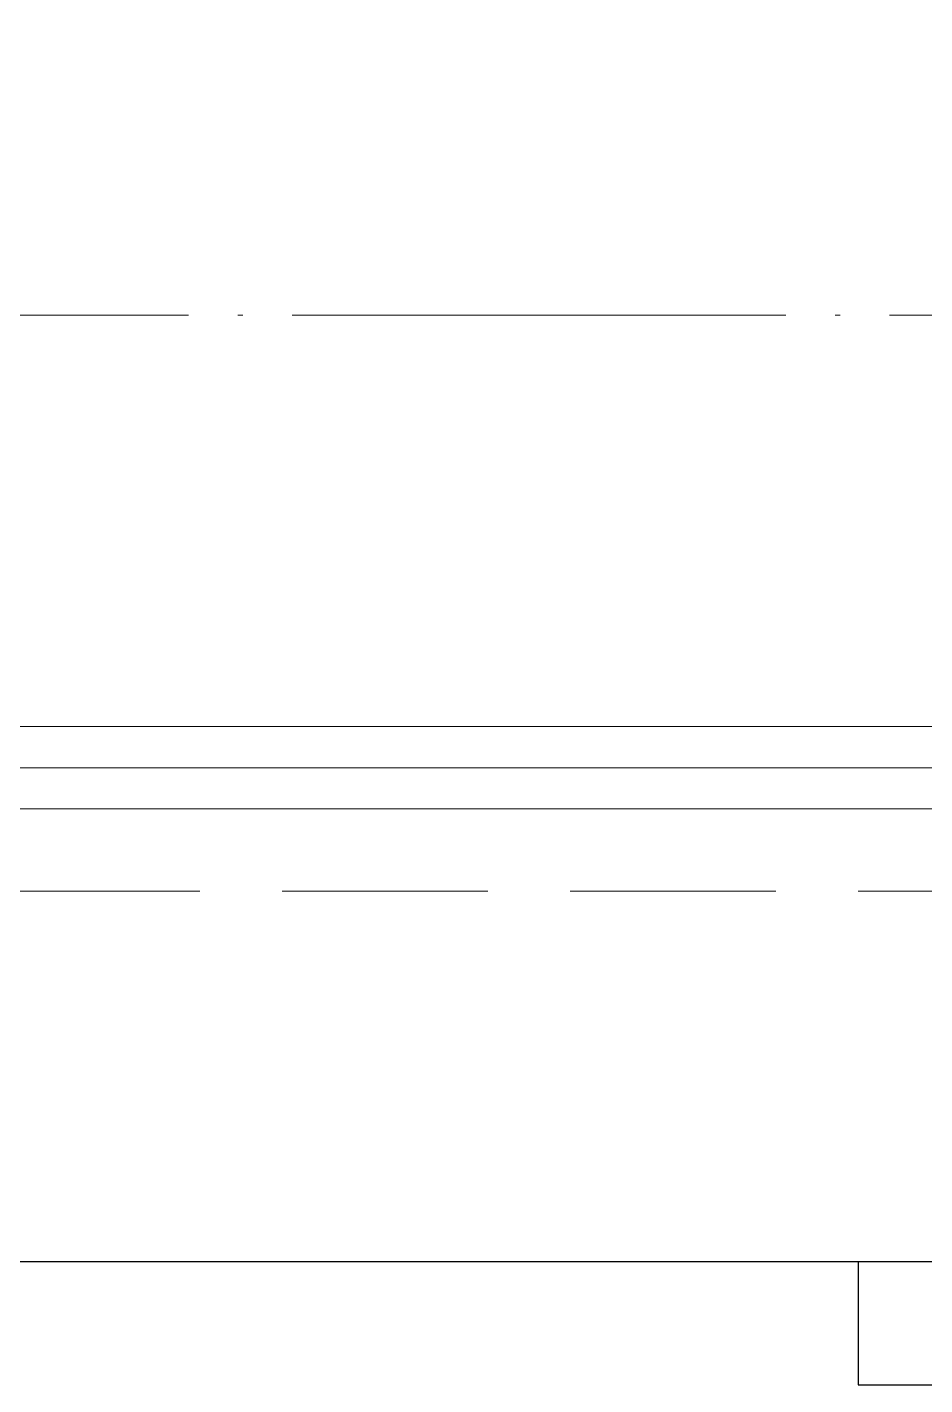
# Model space of a CAD drawing. Extents: x -518115 to 1124316, y -209821 to 1628073.
# Drawn here: x 833257 to 834348, y 517540 to 519190 of the extents above; entities that cross this region are included whole.
import ezdxf

# ---------------------------------------------------------------- set-up
doc = ezdxf.new("R2010")
doc.units = 0
doc.header["$LTSCALE"] = 1000
doc.header["$MEASUREMENT"] = 0
doc.linetypes.add('DASH', pattern=[0.35, 0.25, -0.1])
doc.linetypes.add('DOTE', pattern=[2.42, 2, -0.2, 0.02, -0.2])
for name, color, linetype, lineweight in [('DOTE', 19, 'DOTE', 9), ('平面-栏杆', 135, 'Continuous', 15), ('平面-看线', 45, 'Continuous', 15)]:
    doc.layers.add(name, color=color, linetype=linetype, lineweight=lineweight)
doc.layers.add('看线', color=251, linetype='Continuous')

# ---------------------------------------------------------------- blocks, each defined once
blk = doc.blocks.new('GDGDGDSDA')
at = {"layer": 'DOTE', "linetype": 'DOTE', "ltscale": 0.3}
for p, q in [((471334.8, 362158.3), (417334.8, 362158.3)), ((471334.8, 361558.3), (417334.8, 361558.3))]:
    blk.add_line(p, q, dxfattribs=at)

msp = doc.modelspace()

# ---------------------------------------------------------------- linework, layer by layer
at = {"layer": '平面-栏杆'}
for points in [[(836266.6, 518290.4), (831616.6, 518290.4)], [(836266.6, 518240.4), (831616.6, 518240.4)]]:
    msp.add_lwpolyline(points, dxfattribs=at)
at = {"layer": '平面-看线'}
msp.add_lwpolyline([(836266.6, 518340.4), (831616.6, 518340.4)], dxfattribs=at)
at = {"layer": '平面-看线', "linetype": 'DASH'}
msp.add_lwpolyline([(836266.6, 518140.4), (831616.6, 518140.4)], dxfattribs=at)
at = {"layer": '看线', "color": 201}
msp.add_lwpolyline([(830316.6, 519190.4), (830316.6, 517690.4), (850516.6, 517690.4), (850516.6, 519190.4), (852916.6, 519190.4)], dxfattribs=at)
at = {"layer": '看线', "color": 202, "ltscale": 0.5}
msp.add_lwpolyline([(834266.6, 517690.4), (834266.6, 517540.4), (836266.6, 517540.4), (836266.6, 517690.4)], dxfattribs=at)

# ---------------------------------------------------------------- block references
msp.add_blockref('GDGDGDSDA', (408581.8, 156682.1))

doc.saveas('drawing.dxf')
